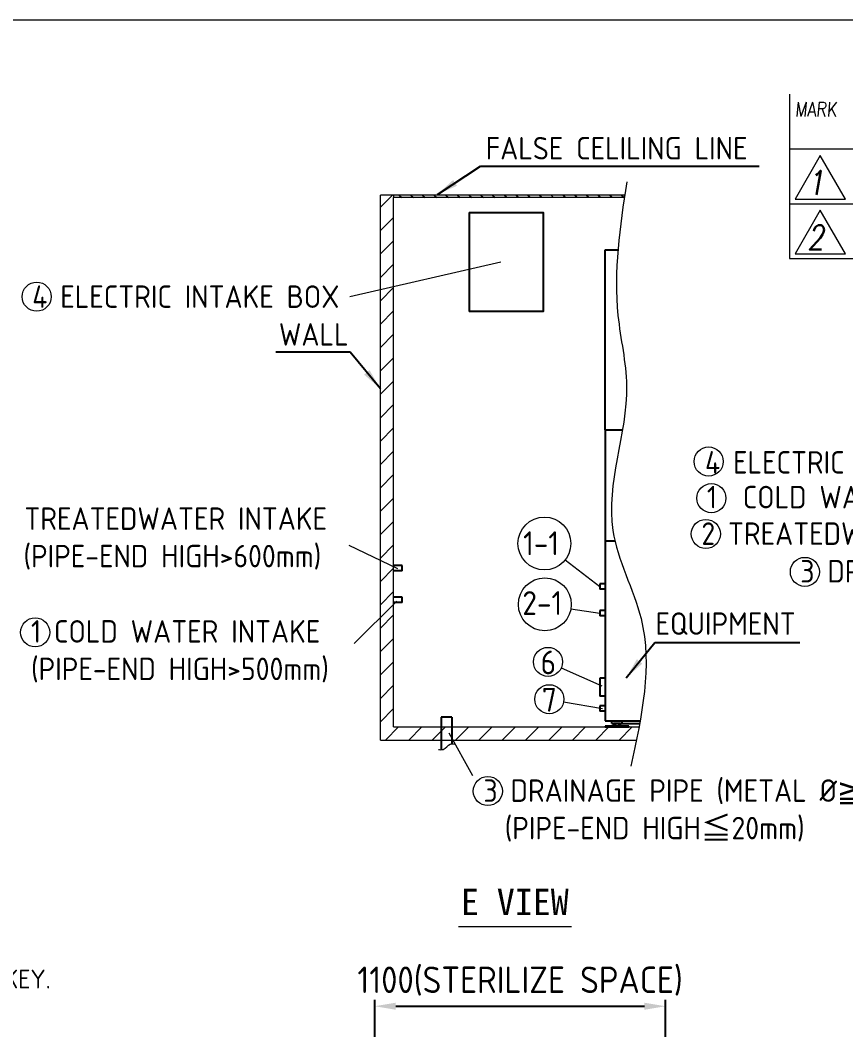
# Model space of a CAD drawing. Header units: millimetres. Extents: x -179594 to 13478, y -20517 to 22627.
# Drawn here: x 4494 to 7617, y 5661 to 9476 of the extents above; entities that cross this region are included whole.
import ezdxf

# ---------------------------------------------------------------- set-up
doc = ezdxf.new("R2010")
doc.units = ezdxf.units.MM
doc.header["$MEASUREMENT"] = 0
doc.linetypes.add('CENTER2', pattern=[28.575, 19.05, -3.175, 3.175, -3.175])
doc.linetypes.add('HIDDEN', pattern=[9.525, 6.35, -3.175])
doc.layers.get('0').update_dxf_attribs({"lineweight": 25})
for name, color, linetype, lineweight in [('D', 3, 'Continuous', 13), ('F', 7, 'Continuous', 15), ('H', 2, 'HIDDEN', 15), ('S', 4, 'Continuous', 15), ('T', 4, 'Continuous', 15)]:
    doc.layers.add(name, color=color, linetype=linetype, lineweight=lineweight)
doc.styles.get("Standard").update_dxf_attribs({"font": 'KAIU.TTF'})
doc.styles.add('STU25', font='isocp2.shx')
doc.styles.add('Text', font='romans.shx', dxfattribs={"width": 0.8, "oblique": 10})
doc.dimstyles.new('STU25', dxfattribs={"dimscale": 40, "dimtxt": 2.5, "dimasz": 2, "dimexe": 0.6, "dimexo": 1, "dimgap": 1, "dimtad": 1, "dimdsep": 46, "dimtxsty": 'STU25', "dimcen": 2, "dimazin": 2, "dimtfac": 1, "dimtmove": 0, "dimatfit": 3, "dimfxl": 0, "dimtolj": 1, "dimtzin": 0, "dimarcsym": 0})
doc.dimstyles.new('STU25$7', dxfattribs={"dimscale": 40, "dimtxt": 2.5, "dimasz": 2, "dimexe": 1.25, "dimexo": 0.625, "dimgap": 1, "dimtad": 0, "dimdec": 4, "dimdsep": 46, "dimtxsty": 'STU25', "dimcen": 2.5, "dimazin": 2, "dimtfac": 1, "dimtdec": 4, "dimtmove": 0, "dimatfit": 3, "dimfxl": 0, "dimtolj": 1, "dimtzin": 0, "dimarcsym": 0})

# ---------------------------------------------------------------- blocks, each defined once
blk = doc.blocks.new('*D29')
at = {"layer": 'D', "color": 0, "lineweight": -2}
for p, q in [((5835.1, 5436.8), (5835.1, 5773.7)), ((6935.1, 5436.8), (6935.1, 5773.7)), ((5915.1, 5749.7), (6855.1, 5749.7))]:
    blk.add_line(p, q, dxfattribs=at)
at = {"layer": 'D', "color": 0}
for points in [[(5915.1, 5763), (5915.1, 5736.4), (5835.1, 5749.7)], [(6855.1, 5763), (6855.1, 5736.4), (6935.1, 5749.7)]]:
    blk.add_solid(points, dxfattribs=at)
at = {"layer": 'Defpoints', "color": 0}
for p in [(6935.1, 5749.7), (5835.1, 5396.8), (6935.1, 5396.8)]:
    blk.add_point(p, dxfattribs=at)
at = {"layer": 'D', "color": 0, "insert": (6385.1, 5844.7), "char_height": 100, "attachment_point": 5, "style": 'STU25'}
blk.add_mtext('\\A1;{\\Fisocp2.shx;1100(STERILIZE SPACE)}', dxfattribs=at)

msp = doc.modelspace()

# ---------------------------------------------------------------- hatches: boundary and pattern name
at = {"layer": 'H', "ltscale": 5}
h = msp.add_hatch(dxfattribs=at)
h.set_pattern_fill('ANSI31', color=256, scale=500, style=0)
h.set_pattern_definition([(45, (223913.725, 22914.53), (-44.194174, 44.194174), [])])
h.paths.add_polyline_path([(5906.581, 6805.367), (5906.581, 8805.367), (5906.581, 8815.367), (5856.581, 8815.367), (5856.581, 6755.367), (6824.858, 6755.367), (6834.81, 6805.367)])
at = {"layer": 'H'}
h = msp.add_hatch(dxfattribs=at)
h.set_pattern_fill('ANSI31', color=256, scale=250, angle=90, style=0)
h.set_pattern_definition([(135, (229168.382, 19184.833), (-22.097087, -22.097087), [])])
edge = h.paths.add_edge_path()
edge.add_spline(control_points=[(6778.972, 8805.367), (6779.482, 8808.7), (6779.995, 8812.033), (6780.511, 8815.367)], knot_values=[84.74449418, 84.74449418, 84.74449418, 84.74449418, 94.74380875, 94.74380875, 94.74380875, 94.74380875], degree=3, periodic=0)
edge.add_line((6780.511, 8815.367), (5906.581, 8815.367))
edge.add_line((5906.581, 8815.367), (5906.581, 8805.367))
edge.add_line((5906.581, 8805.367), (6778.972, 8805.367))

# ---------------------------------------------------------------- linework, layer by layer
for p, q in [((6191.946, 8749.079), (6191.946, 8375.209)), ((6706.581, 7928.367), (6706.581, 8608.367)), ((6706.581, 8608.367), (6754.5, 8608.367)), ((6706.581, 7928.367), (6706.581, 7508.367)), ((6706.581, 7928.367), (6772.298, 7928.367)), ((6706.581, 7508.367), (6706.581, 6828.367)), ((6706.581, 7508.367), (6743.534, 7508.367)), ((6706.581, 7508.367), (6743.534, 7508.367)), ((6686.581, 7345.367), (6686.581, 7325.367)), ((6706.581, 7345.367), (6686.581, 7345.367)), ((6706.581, 7325.367), (6686.581, 7325.367)), ((6706.581, 7245.367), (6686.581, 7245.367)), ((6686.581, 7245.367), (6686.581, 7225.367)), ((6706.581, 7225.367), (6686.581, 7225.367)), ((6686.581, 6988.867), (6686.581, 6921.867)), ((6706.581, 6988.867), (6686.581, 6988.867)), ((6706.581, 6921.867), (6686.581, 6921.867)), ((6706.581, 6885.367), (6686.581, 6885.367)), ((6686.581, 6885.367), (6686.581, 6865.367)), ((6706.581, 6865.367), (6686.581, 6865.367)), ((6706.581, 6828.367), (6839.062, 6828.367)), ((6731.581, 6818.367), (6731.581, 6828.367)), ((6731.581, 6818.367), (6837.242, 6818.367)), ((6771.581, 6818.367), (6771.581, 6828.367))]:
    msp.add_line(p, q)
at = {"linetype": 'Continuous'}
for p, q in [((5938.957, 7415.367), (5906.581, 7415.367)), ((5938.957, 7395.367), (5938.957, 7415.367)), ((5938.957, 7395.367), (5906.581, 7395.367)), ((5938.957, 7295.367), (5906.581, 7295.367)), ((5938.957, 7275.367), (5938.957, 7295.367)), ((5938.957, 7275.367), (5906.581, 7275.367)), ((6126.581, 6842.484), (6086.581, 6842.484)), ((6086.581, 6842.484), (6086.581, 6719.227)), ((6126.581, 6842.484), (6126.581, 6741.06)), ((6796.081, 6808.367), (6707.081, 6808.367)), ((6707.081, 6808.367), (6707.081, 6805.367)), ((6707.081, 6805.367), (6796.081, 6805.367)), ((6764.861, 6818.367), (6738.302, 6818.367)), ((6738.302, 6818.367), (6738.302, 6808.367)), ((6744.942, 6818.367), (6744.942, 6808.367)), ((6758.221, 6818.367), (6758.221, 6808.367)), ((6764.861, 6808.367), (6764.861, 6818.367)), ((6796.081, 6805.367), (6796.081, 6808.367))]:
    msp.add_line(p, q, dxfattribs=at)
at = {"linetype": 'CENTER2'}
for p, q in [((6738.302, 6811.647), (6735.022, 6808.367)), ((6764.861, 6811.647), (6768.141, 6808.367))]:
    msp.add_line(p, q, dxfattribs=at)
at = {"linetype": 'Continuous'}
msp.add_lwpolyline([(6191.946, 8749.079), (6472.152, 8749.079), (6472.152, 8375.209), (6191.946, 8375.209)], dxfattribs=at)
at = {"layer": 'D'}
for p, q in [((6312.702, 8561.1), (5740.517, 8429.935)), ((5737.847, 7492.306), (5921.12, 7403.635)), ((6555.967, 7436.958), (6686.581, 7335.367)), ((5918.387, 7280.303), (5757.665, 7120.148)), ((6577.011, 7251.625), (6686.581, 7235.367)), ((6541.02, 7028.724), (6694.573, 6960.764)), ((6549.779, 6900.517), (6696.972, 6875.234)), ((6115.956, 6782.893), (6205.099, 6621.662)), ((6152.687, 6051.09), (6579.705, 6051.09))]:
    msp.add_line(p, q, dxfattribs=at)
for centre, radius in [((4556.869, 8431.128), 55), ((7098.22, 7808.155), 55), ((7108.534, 7669.628), 55), ((6477.032, 7498.353), 100), ((7087.572, 7534.505), 55), ((7462.239, 7391.015), 55), ((6478.441, 7268.478), 100), ((4551.048, 7162.669), 55), ((6490.725, 7050.983), 55), ((6495.573, 6909.828), 55), ((6262.967, 6562.815), 55)]:
    msp.add_circle(centre, radius, dxfattribs=at)
msp.add_spline([(6075.918, 6720.367), (6094.247, 6720.367), (6120.652, 6740.236), (6135.874, 6740.236)], degree=3, dxfattribs=at)
at = {"layer": 'F'}
msp.add_line((7403.76, 9195.889), (7403.76, 8574.889), dxfattribs=at)
at = {"layer": 'F', "color": 7}
for p, q in [((13197.889, 8988.889), (7403.76, 8988.889)), ((7403.76, 8781.889), (13197.889, 8781.889)), ((7403.76, 8574.889), (13197.889, 8574.889))]:
    msp.add_line(p, q, dxfattribs=at)
at = {"layer": 'F', "color": 6}
msp.add_lwpolyline([(0, 9476), (0, 0), (13478, 0), (13478, 9476)], close=True, dxfattribs=at)
at = {"layer": 'F', "color": 7}
for points in [[(7520.514, 8964.955), (7424.945, 8799.426), (7616.082, 8799.426)], [(7520.514, 8757.955), (7424.945, 8592.426), (7616.082, 8592.426)]]:
    msp.add_lwpolyline(points, close=True, dxfattribs=at)
at = {"layer": 'S', "linetype": 'Continuous'}
for p, q in [((5856.581, 6755.367), (5856.581, 8815.367)), ((6780.511, 8815.367), (5856.581, 8815.367)), ((5906.581, 6805.367), (5906.581, 8805.367)), ((6778.972, 8805.367), (5906.581, 8805.367)), ((5906.581, 6805.367), (6834.81, 6805.367)), ((5856.581, 6755.367), (6824.858, 6755.367))]:
    msp.add_line(p, q, dxfattribs=at)
at = {"layer": 'S'}
msp.add_line((5906.581, 8815.367), (5906.581, 8805.367), dxfattribs=at)
msp.add_spline([(6788.135, 8864.667), (6755.163, 8359.829), (6787.525, 8094.532), (6735.746, 7547.76), (6842.541, 7214.52), (6803.659, 6657.182)], degree=3, dxfattribs=at)

# ---------------------------------------------------------------- texts
at = {"layer": 'D', "style": 'STU25'}
for s, p in [('1-1', (6396.488, 7454.282)), ('2-1', (6393.559, 7228.318)), ('6', (6462.505, 7004.057)), ('7', (6467.352, 6862.902))]:
    msp.add_text(s, height=90, dxfattribs=at).set_placement(p)
at = {"layer": 'D', "color": 11, "attachment_point": 1}
for s, insert, char_height in [('{\\Fisocp2.shx;\\C3;FALSE CELILING LINE}', (6254.873, 9034.629), 85), ('{\\Fisocp2.shx;\\C3;WALL}', (5472.66, 8331.143), 85), ('{\\Fisocp2.shx;\\C3;EQUIPMENT}', (6896.994, 7238.132), 85), ('E VIEW', (6160.889, 6193.87), 100)]:
    msp.add_mtext(s, dxfattribs=dict(at, insert=insert, char_height=char_height))
at = {"layer": 'D', "color": 11, "attachment_point": 1, "style": 'STU25'}
for s, insert, char_height in [('\\P\\A1;     THIS DRAWING GIVES THE BASIC INSTRUCTIONS FOR PROVIDING THE SUPPLY SERVICES \\PAND\\F????.shx|c136; \\Fisocp2.shx|c136;ENVIRONMENT THAT GUARANTEES THE PROPER FUNCTIONNING OF THE PRODUCTS FROM \\PTHIS COMPANY. THE PURCHASER, AND THE PURCHARSER\'S INSTALLERS SHALL PROVIDE THE \\PSUPPLY LlNES NECESSARY FOR EACH PRODUCT IN ACCORDANCE WITH ESTABLlSHED \\PAPPLlCABLE NORMS AND REGULATIONS. THE COMPANY DECLlNES ALL RESPONSABILlTY FOR \\PFAILURE TO COMPLY WITH SUCH LAWS AND REGULATIONS.\\P\\P\\P\\PTHIS COMPANY RESERVES THE RIGHT TO MODIFY THIS DRAWING ACCORDING TO THE \\PTECHNICAL DEVELOPMENT OF THE EQUIPMENT.\\P\\PAIR INTAKE FREE OF IMPURITIES ∅ 1/4"\\fISOCP2|b0|i1|c0|p2;, \\Fisocp2.shx|c136;FILTERED AND REGULATED AT A PRESSURE OF 6-7 \\Pbar, FLOW OF 0.0083 Nm{\\H0.7x;\\S3^ ;}/min, APROX. CYCLE CONSUMPTION 0.005 Nm{\\H0.7x;\\S3^ ;}/min, PLACED THE \\PWALL WITH BUILT-IN AND ACCESSIBLE KEY.\\PNOTE:\\P THIS INTAKE WILL BE PROVIDED ONLY IF THE CUSTOMER HAS AIR NETWORK.\\P\\P1. COLD WATER INTAKE OF ∅1/2", TEMPERATURE OF WATER 25°C, CONSUMPTION PER CYCLE \\P\\F????.shx|c136; \\Fisocp2.shx|c136;10\\f標楷體|b0|i0|c136|p65;~\\Fisocp2.shx|c136;300 LITERS. (WATER CONSUMPTION DETERMINED BY DRYING TIME) THE VACUUM PUMP 10 L/MIN. \\P PRESSURE OF WATER 0.5\\f標楷體|b0|i0|c136|p65;~\\Fisocp2.shx|c136;10 bar\\f標楷體|b0|i0|c136|p65;、\\Fisocp2.shx|c136;HARDNESS OF WATER 0.9°fH(0.09mmol/L)\\f標楷體|b0|i0|c136|p65;、\\Fisocp2.shx|c136;pH 7\\f標楷體|b0|i0|c136|p65;~\\Fisocp2.shx|c136;9\\f標楷體|b0|i0|c136|p65;、\\Fisocp2.shx|c136;THE \\P CHLORIDES LEVEL WILL BE \\f標楷體|b0|i0|c136|p65;≦\\Fisocp2.shx|c136;0.1 mg/l, PLACED THE WALL WITH BUILT-IN AND ACCESSIBLE KEY.\\P2.COLD TREATEDWATER INTAKE OF ∅1/2"G, SUPPLIED AT TEMPERATURE OF 25°C, CONSUMPTION \\P PER\\F???.shx|c136; \\Fisocp2.shx|c136;13L/CYC, PRESSURE OF WATER 0.5\\f標楷體|b0|i0|c136|p65;~\\Fisocp2.shx|c136;10 bar\\f標楷體|b0|i0|c136|p65;、\\Fisocp2.shx|c136;HARDNESS OF WATER\\f標楷體|b0|i0|c136|p65;≦\\Fisocp2.shx|c136;0.2°fH(0.02mmol/L)\\f標楷體|b0|i0|c136|p65;，\\P\\Fisocp2.shx|c136; pH 5\\f標楷體|b0|i0|c136|p65;~\\Fisocp2.shx|c136;7AND WITH CONDUCTIVITY \\f標楷體|b0|i0|c136|p65;≦\\Fisocp2.shx|c136;15\\f新細明體|b0|i0|c136|p16;μ\\Fisocp2.shx|c136;S/cm , PLACED THE WALL WITH BUILT-IN AND ACCESSIBLE KEY.\\P\\PNOTE:\\P EACH TIME THE STEAM GENERATOR IS EMPTIED FOR CLEANING OR MAINTENANCE, A FURTHER 15 \\P LITER OF WATER ARE NEEDED TO FILL IT UP AGAIN.\\P3. DRAINAGE PIPE ∅\\f標楷體|b0|i0|c136|p65;≧\\Fisocp2.shx|c136;1" METALLIC PIPE, CORROSION RESISTANCE 2"G. AND A TEMPERATURE OF \\P 100°C ABOVE.\\P4.ELECTRIC INTAKE\\f標楷體|b0|i0|c136|p65;，\\Fisocp2.shx|c136;12kW\\f標楷體|b0|i0|c136|p65;，\\Fisocp2.shx|c136;WIRE 4 m LONG. (GENERAL POWER SUPPLY TO THE STERILIZER).\\P\\P\\P\\PNOTE:POWER INPUT MUST BE INSTALLED ACCORDING TO LOCAL APPLICABLE NORMS.\\PNOTE: ONCE THERE EXISTS REVERSING OF FAN BLADES THAT WILL CAUSED NO VACUUM VALUE, \\PTURN OFF THE MAIN POWER AND THEN SWITCH ANY TWO LINES OF THE THREE-PHASES EXCEPT GROUND LINE. \\PYOU MAY HAVE TO REPEAT THIS SWITCHING STEPS FOR TWO TIMES TO MATCH \\PWITH THE CORRECT ROTATING DIRECTION AS SHOWN ON THE PUMP. \\P5. CEILING MOUNTED AIR EXTRACTION WITH GRILLE DRAW 200 Kcal/h (LOADING / UNLOADING AREA).\\P5-1 CEILING MOUNTED AIR EXTRACTION WITH GRILLE DRAW 400 Kcal/h (STERILIZE AREA).\\P6. A CHECK VALVE SHALL BE FITTED AS INDICATED IN THE DRAWING (6) and (7).\\P7. THE EQUIPMENT SHALL BE ADJUST TO A ANGLE OF 1°\\f標楷體|b0|i0|c136|p65;~\\Fisocp2.shx|c136;2° WITH REAR SITE HIGHER THAN FRONT \\P SITE FOR THE PROPER OPERATION OF DRY AND DRAINAGE.\\PIMPORTANT\\f標楷體|b0|i0|c136|p65;：\\Fisocp2.shx|c136;ENVIRONMENT CONDITIONS IN THE STERILE AREA:\\P- THE STERILE AREA TEMPERATURE MUST BE \\f標楷體|b0|i0|c136|p65;≦\\Fisocp2.shx|c136; 40°C \\f標楷體|b0|i0|c136|p65;；\\Fisocp2.shx|c136;HUMIDITY \\f標楷體|b0|i0|c136|p65;≦\\Fisocp2.shx|c136; 85%RH\\P- TO KEEP THESE CONDITIONS IN THE STERILE AREA AND DEPENDING ON THE Kcal. LOST BY THE \\P  EQUIPMENT INDICATED IN THE ITEMS 5 & 5-1, WE SUGGEST THAT THE EXTRACTOR AND THE \\P  DIAMETER OF THE EXTRACTION TUBE ARE CALCULATED AND MADE BY A SPECIALIZED COMPANY.', (379.559, 8888.049), 71.4), ('{\\C3;4 ELECTRIC INTAKE BOX}', (4539.972, 8473.771), 85), ('{\\C3;4 ELECTRIC INTAKE BOX}', (7084.393, 7847.515), 85), ('{\\C3;1  COLD WATER INTAKE}', (7091.683, 7716.251), 85), ('{\\C3;2 TREATEDWATER INTAKE\\P  (PIPE-END HIGH>600mm)}', (4409.617, 7634.958), 85), ('{\\C3;2 TREATEDWATER INTAKE}', (7070.721, 7578.224), 85), ('{\\C3;3 DRAINAGE PIPE}', (7444.863, 7436.02), 85), ('{\\C3;1 COLD WATER INTAKE\\P(PIPE-END HIGH>500mm)}', (4535.349, 7208.685), 85), ('{\\C3;3 DRAINAGE PIPE (METAL %%C\\f新細明體|b0|i0|c136|p18;≧\\Fisocp2.shx; 1")\\P\\f????|b0|i0|c136|p18; \\Fisocp2.shx; (PIPE-END HIGH\\f標楷體|b0|i0|c136|p65;≦\\Fisocp2.shx;20mm)}', (6246.595, 6607.089), 85)]:
    msp.add_mtext(s, dxfattribs=dict(at, insert=insert, char_height=char_height))
at = {"layer": 'F', "color": 1, "lineweight": 15, "style": 'Text', "oblique": 5, "width": 0.8}
msp.add_text('MARK', height=55.2, dxfattribs=at).set_placement((7424.104, 9111.573))
at = {"layer": 'T', "lineweight": 20, "style": 'Text', "oblique": 10, "width": 0.8}
for s, p in [('1', (7470.972, 8815.825)), ('2', (7470.972, 8608.825))]:
    msp.add_text(s, height=92, dxfattribs=at).set_placement(p)

# ---------------------------------------------------------------- dimensions: what is measured, and where the dimension line sits
at = {"layer": 'D'}
dim = msp.add_linear_dim(base=(6935.149, 5749.709), p1=(5835.149, 5396.824), p2=(6935.149, 5396.824), text='{\\Fisocp2.shx;<>(STERILIZE SPACE)}', dimstyle='STU25', dxfattribs=at)
dim.commit()
dim.dimension.update_dxf_attribs({"geometry": '*D29', "text_midpoint": (6385.149, 5749.709), "dimtype": 160})

# ---------------------------------------------------------------- leaders
for points in [[(6072.107, 8817.375), (6235.345, 8924.262), (7288.842, 8924.262)], [(5856.581, 8083.501), (5742.211, 8221.292), (5461.395, 8221.292)], [(6786.349, 6990.823), (6894.912, 7123.793), (7442.767, 7123.793)]]:
    msp.add_leader(points, dimstyle='STU25$7', override={"dimgap": 1, "dimtad": 0}, dxfattribs=at)

doc.saveas('drawing.dxf')
